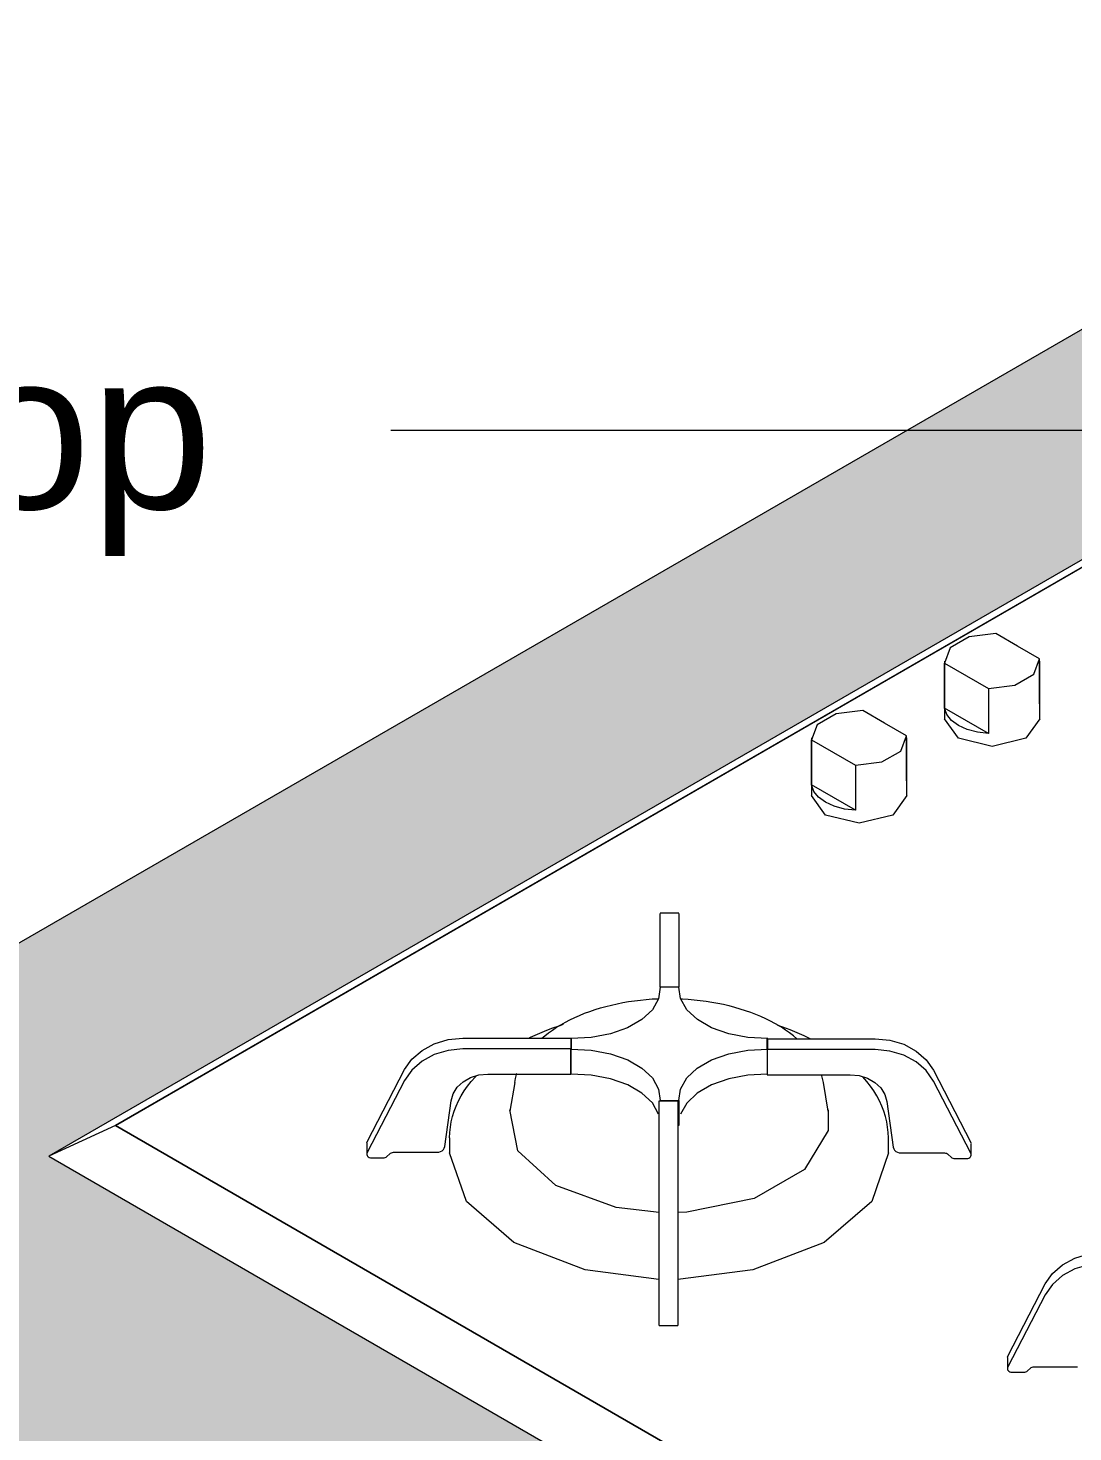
# Model space of a CAD drawing. Header units: millimetres. Extents: x -8593 to 4290, y -4897 to 11072.
# Drawn here: x -6940.3 to -6606.9, y 8597 to 9044.8 of the extents above; entities that cross this region are included whole.
import ezdxf

# ---------------------------------------------------------------- set-up
doc = ezdxf.new("R2010")
doc.units = ezdxf.units.MM
for name, color, linetype, lineweight in [('E-ELEC-EQPM', 71, 'Continuous', 9), ('G-ANNO-TEXT', 231, 'Continuous', 9), ('I-FURN', 30, 'Continuous', 9)]:
    doc.layers.add(name, color=color, linetype=linetype, lineweight=lineweight)
doc.styles.add('Arial', font='arial.ttf', dxfattribs={"height": 50})

# ---------------------------------------------------------------- blocks, each defined once
blk = doc.blocks.new('Cooktop a Gás 5 Bocas 1 - Único-4668279-VISTA 3D BANCADA COZINHA')
at = {"layer": 'E-ELEC-EQPM'}
for p, q in [((-6324.67, 9036.52), (-6933.62, 8684.94)), ((-6912.41, 8694.74), (-6324.67, 9034.07)), ((-6324.67, 9034.07), (-6912.41, 8694.74)), ((-6624.57, 8847.59), (-6631.57, 8851.63)), ((-6617.58, 8843.55), (-6624.57, 8847.59)), ((-6617.58, 8829.18), (-6617.58, 8843.55)), ((-6647.93, 8842.88), (-6647.93, 8824.43)), ((-6647.89, 8842.21), (-6640.89, 8838.17)), ((-6647.89, 8827.84), (-6647.89, 8842.21)), ((-6617.53, 8824.43), (-6617.53, 8842.88)), ((-6640.89, 8838.17), (-6633.89, 8834.13)), ((-6633.89, 8834.13), (-6633.89, 8819.76)), ((-6667, 8823.09), (-6674, 8827.13)), ((-6633.89, 8819.76), (-6647.89, 8827.84)), ((-6660, 8819.05), (-6667, 8823.09)), ((-6643.48, 8818.22), (-6647.93, 8824.43)), ((-6690.36, 8818.38), (-6690.36, 8799.93)), ((-6690.31, 8817.71), (-6683.32, 8813.67)), ((-6690.31, 8803.34), (-6690.31, 8817.71)), ((-6660, 8804.68), (-6660, 8819.05)), ((-6659.96, 8799.93), (-6659.96, 8818.38)), ((-6683.32, 8813.67), (-6676.32, 8809.63)), ((-6676.32, 8809.63), (-6676.32, 8795.26)), ((-6676.32, 8795.26), (-6690.31, 8803.34)), ((-6685.91, 8793.73), (-6690.36, 8799.93)), ((-6732.62, 8762.44), (-6738.62, 8762.44)), ((-6738.62, 8738.87), (-6738.62, 8758.73)), ((-6732.62, 8758.73), (-6732.62, 8738.87)), ((-6732.62, 8738.88), (-6738.62, 8738.88)), ((-6732.62, 8738.87), (-6738.62, 8738.87)), ((-6801.56, 8722.6), (-6767.16, 8722.6)), ((-6767.16, 8722.6), (-6767.16, 8719.13)), ((-6766.98, 8722.5), (-6766.98, 8719.03)), ((-6704.43, 8722.39), (-6670.03, 8722.39)), ((-6704.43, 8719.03), (-6704.43, 8722.39)), ((-6704.25, 8719.03), (-6704.25, 8722.5)), ((-6767.16, 8719.13), (-6801.56, 8719.13)), ((-6767.16, 8711.13), (-6767.16, 8719.13)), ((-6766.98, 8711.06), (-6766.98, 8719.03)), ((-6670.03, 8718.93), (-6704.43, 8718.93)), ((-6704.43, 8718.93), (-6704.43, 8710.93)), ((-6832.1, 8689.54), (-6820.15, 8712.55)), ((-6820.15, 8709.08), (-6832.1, 8686.08)), ((-6793.63, 8711.13), (-6767.16, 8711.13)), ((-6704.43, 8710.93), (-6677.96, 8710.93)), ((-6651.44, 8712.34), (-6639.49, 8689.34)), ((-6639.49, 8685.87), (-6651.44, 8708.88)), ((-6785.03, 8708.43), (-6786.6, 8699.35)), ((-6684.99, 8699.35), (-6686.56, 8708.43)), ((-6807.35, 8687.99), (-6805.32, 8702.6)), ((-6738.97, 8682.79), (-6738.97, 8702.65)), ((-6738.97, 8702.65), (-6732.97, 8702.65)), ((-6738.62, 8702.66), (-6732.62, 8702.66)), ((-6732.97, 8702.65), (-6732.97, 8682.79)), ((-6732.62, 8702.66), (-6732.62, 8694.68)), ((-6666.27, 8702.4), (-6664.24, 8687.78)), ((-6912.41, 8694.74), (-6933.62, 8684.94)), ((-6589.26, 8508.17), (-6912.41, 8694.74)), ((-6912.41, 8694.74), (-6589.26, 8508.17)), ((-6732.62, 8694.68), (-6732.97, 8694.68)), ((-6832.21, 8689.06), (-6832.21, 8685.6)), ((-6832.2, 8689.25), (-6832.1, 8689.54)), ((-6805.78, 8690.82), (-6805.78, 8686.01)), ((-6665.81, 8686.01), (-6665.81, 8690.82)), ((-6639.49, 8689.34), (-6639.39, 8689.05)), ((-6639.37, 8685.39), (-6639.37, 8688.86)), ((-6933.62, 8684.94), (-6608.36, 8497.15)), ((-6830.71, 8684.38), (-6826.95, 8684.38)), ((-6825.8, 8684.81), (-6824.84, 8685.74)), ((-6823.69, 8686.18), (-6809.83, 8686.18)), ((-6661.76, 8685.97), (-6647.89, 8685.97)), ((-6646.75, 8685.53), (-6645.79, 8684.61)), ((-6644.64, 8684.17), (-6640.87, 8684.17)), ((-6738.97, 8632.11), (-6738.97, 8662.01)), ((-6732.97, 8662.01), (-6732.97, 8632.11)), ((-6627.73, 8621.18), (-6615.78, 8644.18)), ((-6615.78, 8640.72), (-6627.73, 8617.71)), ((-6738.97, 8630.93), (-6732.97, 8630.93)), ((-6627.85, 8620.7), (-6627.85, 8617.23)), ((-6627.83, 8620.89), (-6627.73, 8621.18)), ((-6626.35, 8616.01), (-6622.58, 8616.01)), ((-6621.43, 8616.45), (-6620.48, 8617.37)), ((-6619.33, 8617.81), (-6605.46, 8617.81))]:
    blk.add_line(p, q, dxfattribs=at)
for points in [[(-6631.57, 8851.63, 0), (-6640.04, 8850.57, 0), (-6646.1, 8847.05, 0), (-6647.89, 8842.21, 0)], [(-6633.89, 8834.13, 0), (-6625.5, 8835.16, 0), (-6619.4, 8838.66, 0), (-6617.58, 8843.55, 0)], [(-6674, 8827.13, 0), (-6682.46, 8826.08, 0), (-6688.53, 8822.56, 0), (-6690.31, 8817.71, 0)], [(-6643.48, 8822.3, 0), (-6645.7, 8823.93, 0), (-6647.19, 8825.81, 0), (-6647.89, 8827.84, 0)], [(-6617.53, 8824.43, 0), (-6621.98, 8818.22, 0), (-6632.73, 8815.65, 0), (-6643.48, 8818.22, 0)], [(-6633.89, 8819.76, 0), (-6637.41, 8820.16, 0), (-6640.66, 8821.02, 0), (-6643.48, 8822.3, 0)], [(-6676.32, 8809.63, 0), (-6667.92, 8810.67, 0), (-6661.83, 8814.17, 0), (-6660, 8819.05, 0)], [(-6685.91, 8797.81, 0), (-6688.12, 8799.43, 0), (-6689.62, 8801.31, 0), (-6690.31, 8803.34, 0)], [(-6659.96, 8799.93, 0), (-6664.41, 8793.73, 0), (-6675.16, 8791.15, 0), (-6685.91, 8793.73, 0)], [(-6676.32, 8795.26, 0), (-6679.83, 8795.66, 0), (-6683.09, 8796.53, 0), (-6685.91, 8797.81, 0)], [(-6738.62, 8758.73, 0), (-6738.62, 8760.98, 0), (-6738.62, 8762.22, 0), (-6738.62, 8762.36, 0)], [(-6732.62, 8762.36, 0), (-6732.62, 8762.22, 0), (-6732.62, 8760.98, 0), (-6732.62, 8758.73, 0)], [(-6738.62, 8738.88, 0), (-6739.12, 8735.18, 0), (-6741.11, 8731.66, 0), (-6744.47, 8728.5, 0), (-6749.01, 8725.88, 0), (-6754.48, 8723.94, 0), (-6760.58, 8722.79, 0), (-6766.98, 8722.5, 0)], [(-6704.25, 8722.5, 0), (-6710.64, 8722.8, 0), (-6716.73, 8723.96, 0), (-6722.2, 8725.9, 0), (-6726.73, 8728.51, 0), (-6730.09, 8731.67, 0), (-6732.09, 8735.19, 0), (-6732.62, 8738.88, 0)], [(-6776.33, 8722.6, 0), (-6775.46, 8723.34, 0), (-6774.25, 8724.28, 0), (-6772.98, 8725.18, 0), (-6771.66, 8726.05, 0), (-6770.28, 8726.89, 0), (-6768.86, 8727.69, 0), (-6767.39, 8728.45, 0), (-6765.87, 8729.17, 0), (-6764.31, 8729.86, 0), (-6762.71, 8730.51, 0), (-6761.06, 8731.12, 0), (-6759.38, 8731.69, 0), (-6757.67, 8732.22, 0), (-6755.93, 8732.71, 0), (-6754.15, 8733.15, 0), (-6752.35, 8733.56, 0), (-6750.52, 8733.92, 0), (-6748.68, 8734.24, 0), (-6746.81, 8734.52, 0), (-6744.93, 8734.75, 0), (-6743.03, 8734.94, 0), (-6741.13, 8735.08, 0), (-6739.21, 8735.18, 0)], [(-6732.09, 8735.17, 0), (-6731.54, 8735.15, 0), (-6729.63, 8735.03, 0), (-6727.72, 8734.86, 0), (-6725.83, 8734.65, 0), (-6723.96, 8734.4, 0), (-6722.1, 8734.1, 0), (-6720.26, 8733.77, 0), (-6718.45, 8733.39, 0), (-6716.66, 8732.96, 0), (-6714.9, 8732.5, 0), (-6713.16, 8731.99, 0), (-6711.47, 8731.44, 0), (-6709.8, 8730.86, 0), (-6708.18, 8730.23, 0), (-6706.59, 8729.56, 0), (-6705.05, 8728.86, 0), (-6703.55, 8728.12, 0), (-6702.1, 8727.34, 0), (-6701.51, 8727.01, 0)], [(-6780.54, 8722.6, 0), (-6779.97, 8722.88, 0), (-6777.79, 8723.88, 0), (-6775.54, 8724.83, 0), (-6773.22, 8725.73, 0), (-6770.85, 8726.57, 0), (-6769.47, 8727.01, 0)], [(-6695.01, 8722.39, 0), (-6696.13, 8723.34, 0), (-6697.34, 8724.28, 0), (-6698.61, 8725.18, 0), (-6699.93, 8726.05, 0), (-6701.3, 8726.89, 0), (-6701.51, 8727.01, 0)], [(-6820.15, 8712.55, 0), (-6817.81, 8715.89, 0), (-6814.59, 8718.7, 0), (-6810.67, 8720.82, 0), (-6806.24, 8722.15, 0), (-6801.56, 8722.6, 0)], [(-6701.18, 8726.71, 0), (-6699.64, 8726.19, 0), (-6697.29, 8725.32, 0), (-6695.01, 8724.4, 0), (-6692.79, 8723.43, 0), (-6690.63, 8722.4, 0)], [(-6670.03, 8722.39, 0), (-6665.35, 8721.94, 0), (-6660.92, 8720.62, 0), (-6656.99, 8718.49, 0), (-6653.78, 8715.68, 0), (-6651.44, 8712.34, 0)], [(-6801.56, 8719.13, 0), (-6806.24, 8718.68, 0), (-6810.67, 8717.36, 0), (-6814.59, 8715.24, 0), (-6817.81, 8712.43, 0), (-6820.15, 8709.08, 0)], [(-6766.98, 8719.03, 0), (-6760.58, 8718.75, 0), (-6754.46, 8717.61, 0), (-6748.98, 8715.68, 0), (-6744.43, 8713.05, 0), (-6741.08, 8709.89, 0), (-6739.1, 8706.36, 0), (-6738.62, 8702.66, 0)], [(-6732.62, 8702.66, 0), (-6732.11, 8706.35, 0), (-6730.12, 8709.88, 0), (-6726.77, 8713.04, 0), (-6722.23, 8715.66, 0), (-6716.75, 8717.59, 0), (-6710.65, 8718.74, 0), (-6704.25, 8719.03, 0)], [(-6651.44, 8708.88, 0), (-6653.78, 8712.22, 0), (-6656.99, 8715.03, 0), (-6660.92, 8717.15, 0), (-6665.35, 8718.48, 0), (-6670.03, 8718.93, 0)], [(-6805.78, 8690.82, 0), (-6805.72, 8692.53, 0), (-6805.55, 8694.23, 0), (-6805.25, 8695.93, 0), (-6804.84, 8697.61, 0), (-6804.31, 8699.28, 0), (-6803.67, 8700.93, 0), (-6802.92, 8702.56, 0), (-6802.06, 8704.16, 0), (-6801.1, 8705.74, 0), (-6800.03, 8707.29, 0), (-6798.86, 8708.8, 0), (-6797.58, 8710.29, 0), (-6797.3, 8710.59, 0)], [(-6805.32, 8702.6, 0), (-6804.66, 8704.87, 0), (-6803.35, 8706.94, 0), (-6801.47, 8708.69, 0), (-6799.13, 8710.02, 0), (-6796.46, 8710.85, 0), (-6793.63, 8711.13, 0)], [(-6785.03, 8708.43, 0), (-6784.76, 8709.71, 0), (-6784.4, 8710.98, 0), (-6784.29, 8711.31, 0)], [(-6739.1, 8698.38, 0), (-6741.08, 8701.91, 0), (-6744.43, 8705.08, 0), (-6748.98, 8707.7, 0), (-6754.46, 8709.64, 0), (-6760.58, 8710.78, 0), (-6766.98, 8711.06, 0)], [(-6704.43, 8711.06, 0), (-6710.65, 8710.76, 0), (-6716.75, 8709.62, 0), (-6722.23, 8707.68, 0), (-6726.77, 8705.06, 0), (-6730.12, 8701.9, 0), (-6732.11, 8698.37, 0)], [(-6686.56, 8708.43, 0), (-6686.83, 8709.71, 0), (-6687.18, 8710.98, 0)], [(-6677.96, 8710.93, 0), (-6675.13, 8710.64, 0), (-6672.46, 8709.81, 0), (-6670.12, 8708.48, 0), (-6668.24, 8706.73, 0), (-6666.93, 8704.66, 0), (-6666.27, 8702.4, 0)], [(-6665.81, 8690.82, 0), (-6665.87, 8692.53, 0), (-6666.04, 8694.23, 0), (-6666.34, 8695.93, 0), (-6666.75, 8697.61, 0), (-6667.28, 8699.28, 0), (-6667.91, 8700.93, 0), (-6668.66, 8702.56, 0), (-6669.52, 8704.16, 0), (-6670.49, 8705.74, 0), (-6671.56, 8707.29, 0), (-6672.73, 8708.8, 0), (-6674, 8710.29, 0)], [(-6771.9, 8675.58, 0), (-6783.98, 8686.69, 0), (-6786.53, 8699.72, 0)], [(-6685.06, 8699.72, 0), (-6685.06, 8693.12, 0), (-6692.56, 8680.74, 0), (-6708.63, 8671.46, 0), (-6730.08, 8667.13, 0), (-6732.97, 8666.99, 0)], [(-6809.83, 8686.18, 0), (-6809.23, 8686.24, 0), (-6808.66, 8686.41, 0), (-6808.16, 8686.7, 0), (-6807.76, 8687.07, 0), (-6807.49, 8687.51, 0), (-6807.35, 8687.99, 0)], [(-6664.24, 8687.78, 0), (-6664.1, 8687.3, 0), (-6663.82, 8686.86, 0), (-6663.42, 8686.49, 0), (-6662.93, 8686.21, 0), (-6662.36, 8686.03, 0), (-6661.76, 8685.97, 0)], [(-6832.1, 8686.08, 0), (-6832.2, 8685.79, 0), (-6832.21, 8685.49, 0), (-6832.13, 8685.19, 0), (-6831.97, 8684.92, 0), (-6831.73, 8684.7, 0), (-6831.42, 8684.52, 0), (-6831.08, 8684.41, 0), (-6830.71, 8684.38, 0)], [(-6826.95, 8684.38, 0), (-6826.62, 8684.4, 0), (-6826.31, 8684.49, 0), (-6826.03, 8684.63, 0), (-6825.8, 8684.81, 0)], [(-6824.84, 8685.74, 0), (-6824.61, 8685.93, 0), (-6824.33, 8686.06, 0), (-6824.02, 8686.15, 0), (-6823.69, 8686.18, 0)], [(-6785.28, 8657.43, 0), (-6800.45, 8670.54, 0), (-6805.78, 8686.01, 0)], [(-6738.97, 8662.01, 0), (-6738.97, 8666.7, 0), (-6738.97, 8671.37, 0), (-6738.97, 8675.76, 0), (-6738.97, 8679.64, 0), (-6738.97, 8682.79, 0)], [(-6732.97, 8682.79, 0), (-6732.97, 8679.64, 0), (-6732.97, 8675.76, 0), (-6732.97, 8671.37, 0), (-6732.97, 8666.7, 0), (-6732.97, 8662.01, 0)], [(-6665.81, 8686.01, 0), (-6671.13, 8670.54, 0), (-6686.31, 8657.43, 0), (-6709.01, 8648.67, 0), (-6732.96, 8645.63, 0)], [(-6647.89, 8685.97, 0), (-6647.57, 8685.94, 0), (-6647.26, 8685.86, 0), (-6646.98, 8685.72, 0), (-6646.75, 8685.53, 0)], [(-6645.79, 8684.61, 0), (-6645.56, 8684.42, 0), (-6645.28, 8684.28, 0), (-6644.97, 8684.2, 0), (-6644.64, 8684.17, 0)], [(-6640.87, 8684.17, 0), (-6640.51, 8684.21, 0), (-6640.16, 8684.32, 0), (-6639.86, 8684.49, 0), (-6639.62, 8684.72, 0), (-6639.46, 8684.99, 0), (-6639.38, 8685.28, 0), (-6639.39, 8685.58, 0), (-6639.49, 8685.87, 0)], [(-6738.98, 8667, 0), (-6752.66, 8668.6, 0), (-6771.9, 8675.58, 0)], [(-6738.99, 8645.64, 0), (-6762.58, 8648.67, 0), (-6785.28, 8657.43, 0)], [(-6615.78, 8644.18, 0), (-6613.45, 8647.52, 0), (-6610.23, 8650.33, 0), (-6606.3, 8652.46, 0), (-6601.87, 8653.78, 0), (-6597.19, 8654.23, 0)], [(-6597.19, 8650.76, 0), (-6601.87, 8650.32, 0), (-6606.3, 8648.99, 0), (-6610.23, 8646.87, 0), (-6613.45, 8644.06, 0), (-6615.78, 8640.72, 0)], [(-6738.97, 8630.94, 0), (-6738.97, 8631.03, 0), (-6738.97, 8631.2, 0), (-6738.97, 8631.45, 0), (-6738.97, 8631.76, 0), (-6738.97, 8632.11, 0)], [(-6732.97, 8632.11, 0), (-6732.97, 8631.76, 0), (-6732.97, 8631.45, 0), (-6732.97, 8631.2, 0), (-6732.97, 8631.03, 0), (-6732.97, 8630.94, 0)], [(-6627.73, 8617.71, 0), (-6627.83, 8617.42, 0), (-6627.84, 8617.12, 0), (-6627.76, 8616.83, 0), (-6627.6, 8616.56, 0), (-6627.36, 8616.33, 0), (-6627.06, 8616.15, 0), (-6626.71, 8616.05, 0), (-6626.35, 8616.01, 0)], [(-6622.58, 8616.01, 0), (-6622.25, 8616.04, 0), (-6621.94, 8616.12, 0), (-6621.66, 8616.26, 0), (-6621.43, 8616.45, 0)], [(-6620.48, 8617.37, 0), (-6620.24, 8617.56, 0), (-6619.96, 8617.7, 0), (-6619.65, 8617.78, 0), (-6619.33, 8617.81, 0)]]:
    blk.add_polyline3d(points, dxfattribs=at)

msp = doc.modelspace()

# ---------------------------------------------------------------- hatches: boundary and pattern name
at = {"layer": 'I-FURN'}
h = msp.add_hatch(dxfattribs=at)
h.set_pattern_fill('FP_1', color=256, style=0, pattern_type=2)
h.set_pattern_definition([(0, (-6795.318, 7822.987), (203.2, 29.329), [8.382, -144.018, 8.382, -144.018, -812.8]), (0, (-6795.318, 7822.987), (203.2, 29.329), [-304.8, 8.382, -296.418, 8.382, -144.018, -355.6]), (0, (-6795.318, 7822.987), (203.2, 29.329), [-762, 8.382, -93.218, 8.382, -245.618]), (135, (-6719.12, 7837.65), (-145.594, 86.93524), [5.927, -101.836, 5.927, -676.572]), (135, (-6719.12, 7837.65), (-145.594, 86.93524), [-113.69, -101.836, 5.927, -209.599, -359.21]), (135, (-6719.12, 7837.65), (-145.594, 86.93524), [-431.052, 5.927, -101.836, 5.927, -245.52]), (135, (-6719.12, 7837.65), (-145.594, 86.93524), [-544.742, -65.915, 5.927, -173.678]), (225, (-6693.72, 7896.31), (-57.60587, -116.2646), [5.927, -101.836, 5.927, -676.572]), (225, (-6693.72, 7896.31), (-57.60587, -116.2646), [-113.69, -101.836, 5.927, -209.599, -359.21]), (225, (-6693.72, 7896.31), (-57.60587, -116.2646), [-431.052, 5.927, -101.836, 5.927, -245.52]), (225, (-6693.72, 7896.31), (-57.60587, -116.2646), [-544.742, -65.915, 5.927, -173.678])])
h.paths.add_polyline_path([(-7223.12, 8019.74), (-7223.12, 8142.21), (-6608.36, 8497.15), (-6933.62, 8684.94), (-6324.67, 9036.52), (-5999.4, 8848.73), (-4861.38, 9505.76), (-5793.81, 10044.1), (-5793.79, 10035.12), (-5779.2, 10026.63), (-5776.94, 10022.81), (-5776.16, 10017.58), (-5776.94, 10011.46), (-5779.2, 10005.03), (-5783.69, 9997.81), (-5787.16, 9993.77), (-5792.07, 9990.03), (-5797.43, 9988.09), (-5801.43, 9988.14), (-5818.56, 9998.18), (-5821.26, 9999.59), (-5825.49, 10002.03), (-5825.71, 9991.34), (-5827.75, 9987.72), (-5831.88, 9984.43), (-5838.38, 9981.9), (-5844.98, 9980.79), (-5851.31, 9980.79), (-5858.19, 9982.12), (-5864.48, 9985.05), (-5868.06, 9988.12), (-5870.02, 9991.59), (-5870.02, 10088.1), (-5958.95, 10139.45), (-5991.59, 10120.3), (-5992.31, 10113.98), (-5998.62, 10110.34), (-6007.84, 10110.51), (-6008.81, 10111.04), (-6011.67, 10110.97), (-6013.32, 10111.51), (-6016.62, 10113.47), (-6018.95, 10115.73), (-6021.56, 10119.25), (-6022.88, 10121.85), (-6023.88, 10124.61), (-6024.48, 10128.61), (-6024.36, 10130.43), (-6024.03, 10131.68), (-6023.82, 10132.71), (-6022.28, 10135.02), (-6021.31, 10135.47), (-6020.49, 10135.88), (-6020.7, 10136.13), (-5986.95, 10155.61), (-6728.14, 10583.54), (-8135.29, 9771.13), (-7718.09, 9530.26), (-6728.14, 10101.81), (-5667.48, 9489.43), (-7718.09, 8305.51), (-7287.37, 8056.84)])
h.paths.add_polyline_path([(-5847.79, 9646.32), (-5860.83, 9647.33), (-5872.79, 9650.19), (-5883.15, 9654.77), (-6442.01, 9977.48), (-6449.71, 9983.27), (-6454.71, 9990.23), (-6456.41, 9997.7), (-6454.71, 10005.17), (-6449.71, 10012.14), (-6441.76, 10018.12), (-6236.7, 10136.51), (-6226.35, 10141.09), (-6214.29, 10143.98), (-6201.35, 10144.96), (-6188.41, 10143.98), (-6176.35, 10141.09), (-6165.99, 10136.51), (-5607.38, 9813.99), (-5599.43, 9808.01), (-5594.44, 9801.05), (-5592.73, 9793.58), (-5594.44, 9786.11), (-5599.43, 9779.15), (-5607.38, 9773.17), (-5812.44, 9654.77), (-5822.79, 9650.19), (-5834.85, 9647.3), (-5839.7, 9646.93)])
h.paths.add_polyline_path([(-5803.77, 10040.81), (-5803.79, 10049.87), (-5825.36, 10062.32), (-5825.57, 10054.02), (-5826.82, 10053.17), (-5826.66, 10052.57), (-5826.19, 10052.28), (-5824.65, 10052.95), (-5813.75, 10046.57), (-5803.79, 10040.83)])
h.paths.add_polyline_path([(-6014.97, 10133.82), (-6014.52, 10134.84), (-6014.92, 10134.17)])
h.paths.add_polyline_path([(-6014.29, 10135.06), (-6014.55, 10135.16), (-6014.32, 10135.07)])
h.paths.add_polyline_path([(-6002.83, 10141.71), (-6002.69, 10141.78), (-6002.83, 10141.71)])

# ---------------------------------------------------------------- linework, layer by layer
at = {"layer": 'G-ANNO-TEXT', "color": 7}
for p, q in [((-6822.8, 8916.41), (-6824.56, 8916.41)), ((-6508.86, 8916.41), (-6822.8, 8916.41))]:
    msp.add_line(p, q, dxfattribs=at)
at = {"layer": 'I-FURN'}
msp.add_line((-5667.48, 9489.43), (-7718.09, 8305.51), dxfattribs=at)

# ---------------------------------------------------------------- block references
at = {"layer": 'E-ELEC-EQPM'}
msp.add_blockref('Cooktop a Gás 5 Bocas 1 - Único-4668279-VISTA 3D BANCADA COZINHA', (0, 0), dxfattribs=at)

# ---------------------------------------------------------------- texts
at = {"layer": 'G-ANNO-TEXT', "color": 7, "insert": (-7141.6, 8941.41), "char_height": 50, "width": 322.6792, "attachment_point": 1, "style": 'Arial'}
msp.add_mtext('Cooktop', dxfattribs=at)

doc.saveas('drawing.dxf')
